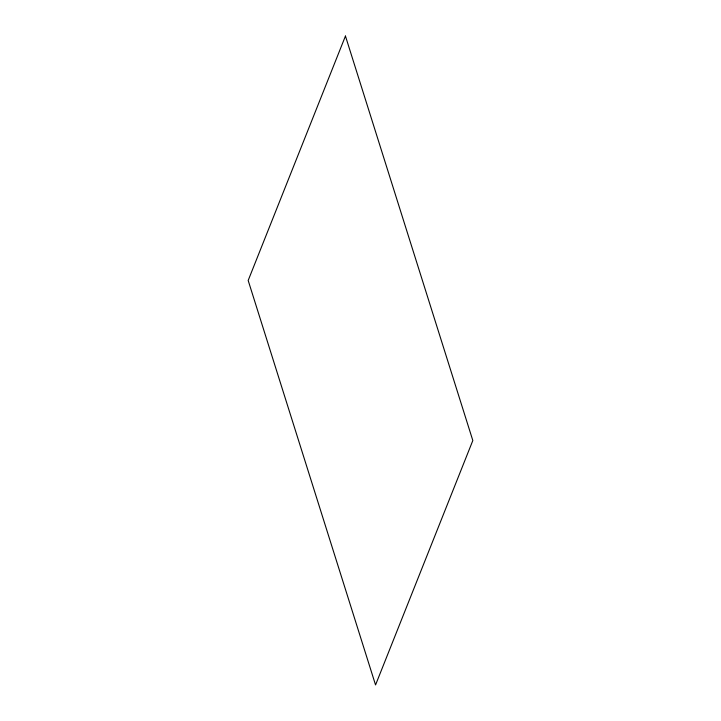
<?xml version="1.0" encoding="UTF-8"?>
<svg xmlns="http://www.w3.org/2000/svg" width="721" height="721" viewBox="0 0 721 721"><rect width="100%" height="100%" fill="white"/><g stroke="black" fill="none" stroke-linecap="round" stroke-linejoin="round"><path stroke-width="1.08" d="M345.449 36.05L248.177 280.469L375.551 684.95L472.823 440.531L345.449 36.05"/></g></svg>
